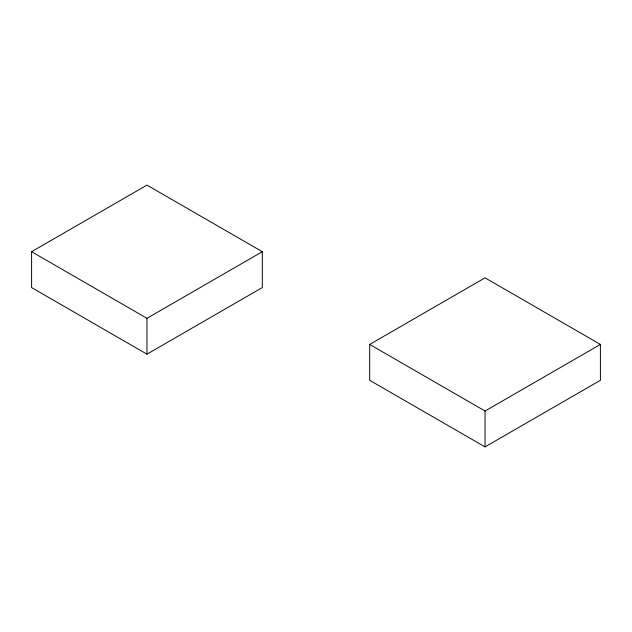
<?xml version="1.0" encoding="UTF-8"?>
<svg xmlns="http://www.w3.org/2000/svg" width="632" height="632" viewBox="0 0 632 632"><rect width="100%" height="100%" fill="white"/><g stroke="black" fill="none" stroke-linecap="round" stroke-linejoin="round"><path stroke-width="0.95" d="M31.6 251.702L146.956 185.105L262.312 251.702L262.312 287.568L146.956 354.165L31.6 287.568L31.6 251.702L146.956 318.307L262.312 251.702M369.688 344.432L485.044 277.835L600.4 344.432L600.4 380.298L485.044 446.895L369.688 380.298L369.688 344.432L485.044 411.037L600.4 344.432M485.044 411.037L485.044 446.895M146.956 318.307L146.956 354.165"/></g></svg>
